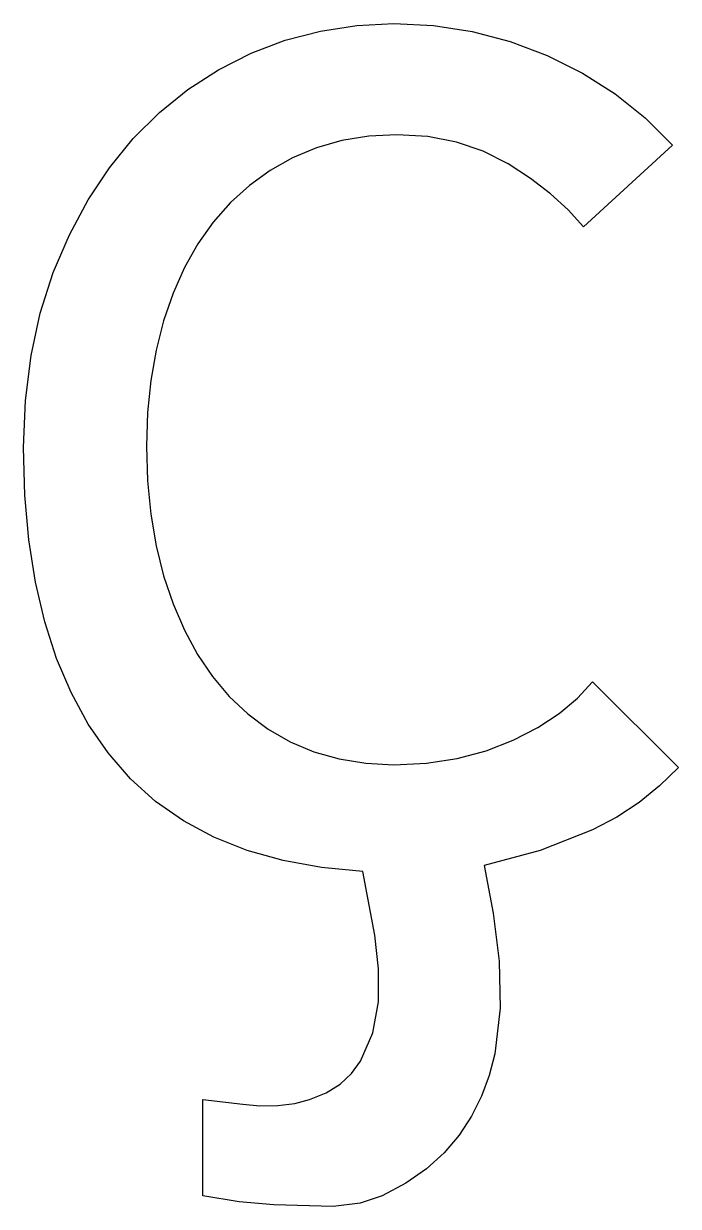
# Model space of a CAD drawing. Extents: x 0.6 to 6.8, y -3.2 to 7.9.
import ezdxf

# ---------------------------------------------------------------- set-up
doc = ezdxf.new("R2010")
doc.units = 0
doc.layers.get('0').update_dxf_attribs({"linetype": 'CONTINUOUS'})

msp = doc.modelspace()

# ---------------------------------------------------------------- linework, layer by layer
at = {"color": 0}
for p, q in [((3.07764, 7.70486), (3.40793, 7.79167)), ((3.40793, 7.79167), (3.74778, 7.84375)), ((3.74778, 7.84375), (4.09722, 7.86111)), ((4.09722, 7.86111), (4.46832, 7.84244)), ((4.46832, 7.84244), (4.8316, 7.78646)), ((4.8316, 7.78646), (5.18707, 7.69314)), ((2.75694, 7.58333), (3.07764, 7.70486)), ((5.18707, 7.69314), (5.53472, 7.5625)), ((2.45096, 7.42931), (2.75694, 7.58333)), ((5.53472, 7.5625), (5.86589, 7.39806)), ((2.16493, 7.24485), (2.45096, 7.42931)), ((5.86589, 7.39806), (6.17188, 7.20318)), ((1.89887, 7.03), (2.16493, 7.24485)), ((6.17188, 7.20318), (6.45269, 6.97792)), ((1.65278, 6.78472), (1.89887, 7.03)), ((6.45269, 6.97792), (6.70833, 6.72222)), ((1.42876, 6.51085), (1.65278, 6.78472)), ((3.60938, 6.76563), (3.3711, 6.69835)), ((3.86068, 6.80599), (3.60938, 6.76563)), ((4.125, 6.81944), (3.86068, 6.80599)), ((4.41406, 6.80251), (4.125, 6.81944)), ((4.68403, 6.75174), (4.41406, 6.80251)), ((3.3711, 6.69835), (3.14583, 6.60417)), ((4.93489, 6.6671), (4.68403, 6.75174)), ((5.16667, 6.54861), (4.93489, 6.6671)), ((6.70833, 6.72222), (5.875, 5.95833)), ((3.14583, 6.60417), (2.93533, 6.48574)), ((5.37756, 6.41015), (5.16667, 6.54861)), ((1.22911, 6.21007), (1.42876, 6.51085)), ((2.93533, 6.48574), (2.74132, 6.34554)), ((2.74132, 6.34554), (2.56381, 6.18365)), ((5.56592, 6.26563), (5.37756, 6.41015)), ((1.05377, 5.88238), (1.22911, 6.21007)), ((5.73172, 6.11501), (5.56592, 6.26563)), ((2.56381, 6.18365), (2.40278, 6)), ((5.875, 5.95833), (5.73172, 6.11501)), ((2.40278, 6), (2.25906, 5.79644)), ((0.902778, 5.52778), (1.05377, 5.88238)), ((2.25906, 5.79644), (2.13368, 5.57465)), ((2.13368, 5.57465), (2.02647, 5.33464)), ((0.78125, 5.14936), (0.902778, 5.52778)), ((2.02647, 5.33464), (1.9375, 5.07639)), ((0.694444, 4.75006), (0.78125, 5.14936)), ((1.9375, 5.07639), (1.86757, 4.80251)), ((1.86757, 4.80251), (1.81765, 4.51563)), ((0.642361, 4.32992), (0.694444, 4.75006)), ((1.81765, 4.51563), (1.78771, 4.21571)), ((0.625, 3.88889), (0.642361, 4.32992)), ((1.78771, 4.21571), (1.77778, 3.90278)), ((0.637369, 3.44314), (0.625, 3.88889)), ((1.77778, 3.90278), (1.78771, 3.57682)), ((1.78771, 3.57682), (1.81765, 3.26563)), ((0.674479, 3.02257), (0.637369, 3.44314)), ((1.81765, 3.26563), (1.86757, 2.96918)), ((0.736328, 2.62717), (0.674479, 3.02257)), ((1.86757, 2.96918), (1.9375, 2.6875)), ((1.9375, 2.6875), (2.02604, 2.42279)), ((0.822917, 2.25694), (0.736328, 2.62717)), ((2.02604, 2.42279), (2.13194, 2.17714)), ((0.934244, 1.91189), (0.822917, 2.25694)), ((2.13194, 2.17714), (2.25521, 1.95057)), ((1.07031, 1.59201), (0.934244, 1.91189)), ((2.25521, 1.95057), (2.39583, 1.74306)), ((2.39583, 1.74306), (2.55333, 1.55642)), ((5.81814, 1.54042), (5.95833, 1.69444)), ((5.95833, 1.69444), (6.76389, 0.888889)), ((1.23112, 1.29731), (1.07031, 1.59201)), ((2.55333, 1.55642), (2.72738, 1.39236)), ((5.64757, 1.39762), (5.81814, 1.54042)), ((2.72738, 1.39236), (2.91792, 1.25087)), ((5.44661, 1.26611), (5.64757, 1.39762)), ((1.41667, 1.02778), (1.23112, 1.29731)), ((2.91792, 1.25087), (3.125, 1.13194)), ((5.21528, 1.14583), (5.44661, 1.26611)), ((3.125, 1.13194), (3.34722, 1.03782)), ((4.96044, 1.04557), (5.21528, 1.14583)), ((1.62711, 0.785644), (1.41667, 1.02778)), ((3.34722, 1.03782), (3.58333, 0.97054)), ((4.68918, 0.973958), (4.96044, 1.04557)), ((3.58333, 0.97054), (3.83333, 0.930176)), ((3.83333, 0.930176), (4.09722, 0.916667)), ((4.09722, 0.916667), (4.40142, 0.930989)), ((4.40142, 0.930989), (4.68918, 0.973958)), ((6.76389, 0.888889), (6.58854, 0.717068)), ((1.86279, 0.572971), (1.62711, 0.785644)), ((6.58854, 0.717068), (6.39583, 0.562554)), ((2.12364, 0.389811), (1.86279, 0.572971)), ((6.39583, 0.562554), (6.18576, 0.425401)), ((2.40967, 0.236165), (2.12364, 0.389811)), ((6.18576, 0.425401), (5.95833, 0.305556)), ((2.72086, 0.112033), (2.40967, 0.236165)), ((5.95833, 0.305556), (5.46869, 0.111111)), ((3.05724, 0.017415), (2.72086, 0.112033)), ((5.46869, 0.111111), (4.94444, -0.027778)), ((3.41878, -0.047689), (3.05724, 0.017415)), ((3.80556, -0.083333), (3.41878, -0.047689)), ((3.91667, -0.680556), (3.80556, -0.083333)), ((4.94444, -0.027778), (5.02778, -0.473904)), ((5.02778, -0.473904), (5.08333, -0.923611)), ((3.95313, -0.996474), (3.91667, -0.680556)), ((3.95139, -1.30556), (3.95313, -0.996474)), ((5.08333, -0.923611), (5.09375, -1.36632)), ((3.89931, -1.59722), (3.95139, -1.30556)), ((5.09375, -1.36632), (5.04167, -1.79167)), ((3.78472, -1.86111), (3.89931, -1.59722)), ((3.70008, -1.97743), (3.78472, -1.86111)), ((5.04167, -1.79167), (4.98958, -1.99561)), ((3.59201, -2.07639), (3.70008, -1.97743)), ((3.4605, -2.15799), (3.59201, -2.07639)), ((4.98958, -1.99561), (4.91667, -2.19092)), ((3.30556, -2.22222), (3.4605, -2.15799)), ((4.91667, -2.19092), (4.82292, -2.37756)), ((2.30556, -3.125), (2.30556, -2.22222)), ((2.30556, -2.22222), (2.68056, -2.26389)), ((2.68056, -2.26389), (2.83854, -2.28119)), ((2.83854, -2.28119), (3.00694, -2.27778)), ((3.00694, -2.27778), (3.16835, -2.25689)), ((3.16835, -2.25689), (3.30556, -2.22222)), ((4.82292, -2.37756), (4.70833, -2.55556)), ((4.70833, -2.55556), (4.56944, -2.72136)), ((4.56944, -2.72136), (4.40278, -2.87153)), ((4.40278, -2.87153), (4.20833, -3.00603)), ((4.20833, -3.00603), (3.98611, -3.125)), ((2.64583, -3.1805), (2.30556, -3.125)), ((2.97222, -3.20833), (2.64583, -3.1805)), ((3.52778, -3.22222), (2.97222, -3.20833)), ((3.78119, -3.19092), (3.52778, -3.22222)), ((3.98611, -3.125), (3.78119, -3.19092))]:
    msp.add_line(p, q, dxfattribs=at)

doc.saveas('drawing.dxf')
